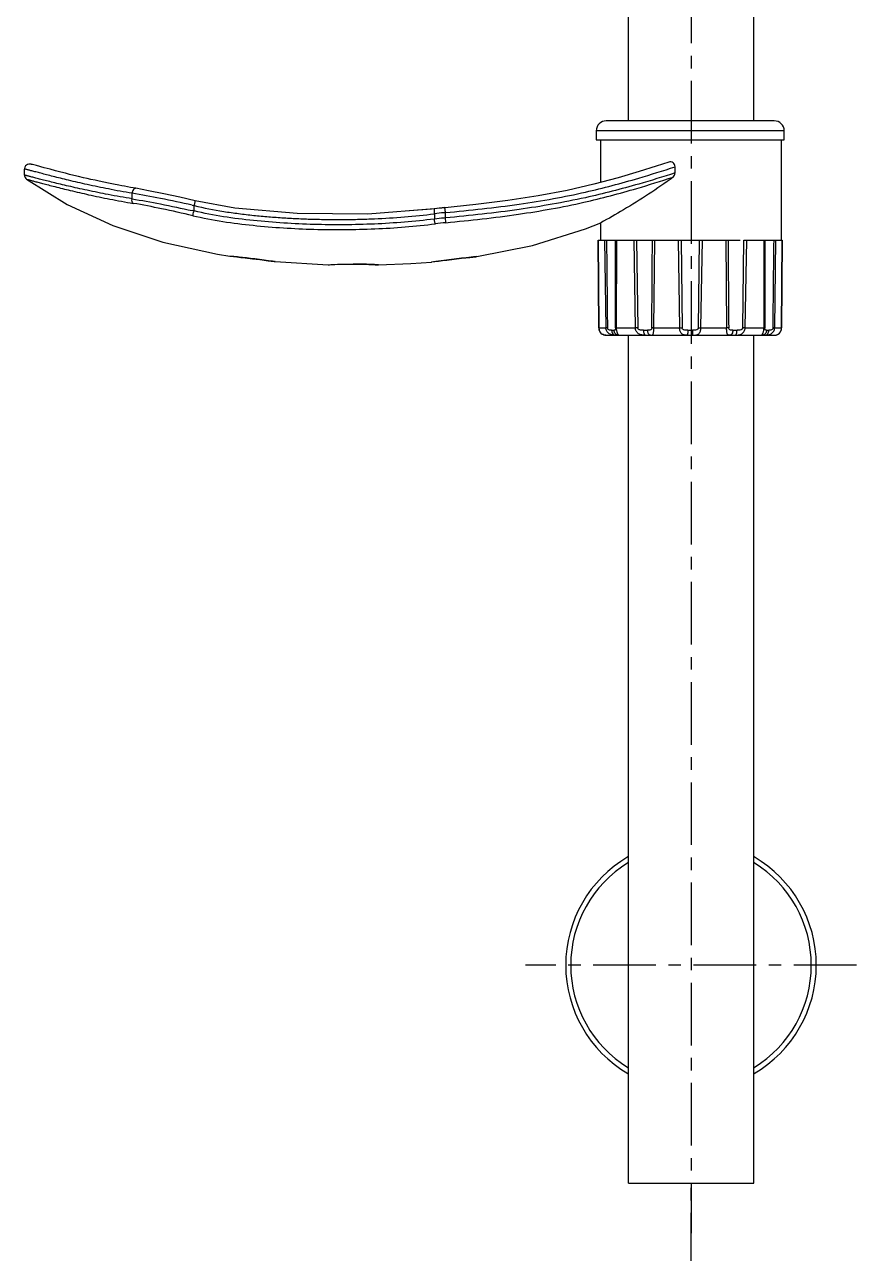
# Model space of a CAD drawing. Extents: x 0 to 1354, y 0 to 992.
# Drawn here: x 594.1 to 760.1, y 250.8 to 496.1 of the extents above; entities that cross this region are included whole.
import ezdxf

# ---------------------------------------------------------------- set-up
doc = ezdxf.new("R2010")
doc.units = 0
doc.header["$LTSCALE"] = 10
doc.header["$MEASUREMENT"] = 0
doc.linetypes.add('CENTER', pattern=[2, 1.25, -0.25, 0.25, -0.25])
doc.layers.get('0').update_dxf_attribs({"linetype": 'CONTINUOUS'})

msp = doc.modelspace()

# ---------------------------------------------------------------- linework, layer by layer
at = {"color": 1, "linetype": 'CENTER'}
for p, q in [((727.1, 924.84), (727.1, 254.84)), ((760.1, 308.34), (694.1, 308.34)), ((727.1, 186.39), (727.1, 263.93))]:
    msp.add_line(p, q, dxfattribs=at)
at = {"color": 7, "linetype": 'Continuous'}
for p, q in [((714.6, 476.87), (714.6, 559.72)), ((739.6, 476.87), (739.6, 559.72)), ((743.7, 476.87), (710.2, 476.87)), ((708.2, 474.87), (708.2, 473.07)), ((745.7, 473.07), (745.7, 474.87)), ((708.2, 473.07), (745.7, 473.07)), ((709.1, 464.59), (709.1, 473.07)), ((745.1, 473.07), (745.1, 453.07)), ((594.15, 466.02), (594.15, 467.25)), ((595.45, 468.21), (595.42, 468.22)), ((595.48, 468.2), (595.45, 468.21)), ((595.55, 468.18), (595.48, 468.2)), ((595.7, 468.14), (595.55, 468.18)), ((596.49, 467.93), (595.7, 468.14)), ((598.07, 467.5), (596.49, 467.93)), ((599.24, 467.19), (598.07, 467.5)), ((600.32, 466.91), (599.24, 467.19)), ((601.37, 466.64), (600.32, 466.91)), ((602.32, 466.39), (601.37, 466.64)), ((603.11, 466.19), (602.32, 466.39)), ((603.97, 465.98), (603.11, 466.19)), ((723.93, 466.46), (723.93, 467.7)), ((604.9, 465.76), (603.97, 465.98)), ((605.91, 465.52), (604.9, 465.76)), ((606.63, 465.35), (605.91, 465.52)), ((607.39, 465.18), (606.63, 465.35)), ((608.2, 465), (607.39, 465.18)), ((609.05, 464.81), (608.2, 465)), ((609.94, 464.62), (609.05, 464.81)), ((610.9, 464.42), (609.94, 464.62)), ((611.9, 464.22), (610.9, 464.42)), ((612.97, 464.01), (611.9, 464.22)), ((675.33, 459.25), (670.09, 458.85)), ((675.95, 459.32), (675.33, 459.25)), ((709.1, 453.07), (709.1, 456.53)), ((708.6, 453.07), (736.93, 453.07)), ((708.6, 453.07), (708.72, 435.56)), ((708.73, 435.56), (708.6, 453.07)), ((709.86, 453.07), (710.1, 435.56)), ((712.24, 435.56), (712.27, 453.07)), ((715.69, 453.07), (715.98, 435.56)), ((716.25, 453.07), (716.47, 435.57)), ((719.69, 435.56), (719.86, 453.07)), ((724.54, 453.07), (724.8, 435.56)), ((725.12, 453.07), (725.33, 435.57)), ((728.57, 435.57), (728.77, 453.07)), ((729.09, 435.56), (729.36, 453.07)), ((734.03, 453.07), (734.2, 435.56)), ((737.42, 435.57), (737.65, 453.07)), ((737.65, 453.07), (745.3, 453.07)), ((737.91, 435.56), (738.21, 453.07)), ((741.63, 453.07), (741.66, 435.56)), ((743.8, 435.56), (744.04, 453.07)), ((745.29, 453.07), (745.17, 435.56)), ((745.18, 435.56), (745.3, 453.07)), ((635.07, 449.86), (635.12, 449.85)), ((637.26, 449.62), (638.14, 449.52)), ((638.13, 449.52), (639.61, 449.35)), ((639.61, 449.35), (641.09, 449.16)), ((641.07, 449.17), (641.96, 449.05)), ((641.94, 449.05), (642.76, 448.95)), ((642.75, 448.95), (643.91, 448.79)), ((677.49, 448.98), (678.36, 449.09)), ((678.36, 449.09), (679.84, 449.27)), ((682.98, 449.62), (684.15, 449.74)), ((643.91, 448.79), (644.09, 448.76)), ((644.09, 448.76), (644.13, 448.76)), ((644.13, 448.76), (654.7, 448.15)), ((654.7, 448.15), (654.78, 448.15)), ((664.08, 448.16), (664.67, 448.12)), ((664.67, 448.12), (664.75, 448.12)), ((708.72, 435.56), (708.73, 435.36)), ((708.73, 435.36), (708.8, 435.06)), ((708.8, 435.06), (708.93, 434.77)), ((709.38, 434.29), (709.68, 434.15)), ((709.68, 434.15), (709.96, 434.08)), ((744.96, 434.77), (745.09, 435.06)), ((745.09, 435.06), (745.16, 435.36)), ((745.16, 435.36), (745.18, 435.56)), ((709.96, 434.08), (710.11, 434.07)), ((710.11, 434.07), (743.79, 434.07)), ((714.6, 264.84), (714.6, 434.07)), ((739.6, 264.84), (739.6, 434.07)), ((714.6, 264.84), (739.6, 264.84))]:
    msp.add_line(p, q, dxfattribs=at)
at = {"color": 9, "linetype": 'Continuous'}
for p, q in [((745.7, 474.87), (708.2, 474.87)), ((615.58, 461.3), (615.58, 462.41)), ((627.57, 460.03), (627.95, 459.95)), ((627.95, 458.88), (627.57, 458.96)), ((627.95, 458.88), (627.95, 459.95)), ((675.9, 458.31), (675.9, 457.26)), ((678.11, 457.49), (678.11, 458.54)), ((635.12, 449.85), (635.08, 449.86)), ((639.61, 449.35), (639.61, 449.35)), ((679.84, 449.27), (679.84, 449.27)), ((684.38, 449.77), (684.23, 449.75)), ((643.91, 448.79), (643.87, 448.79)), ((644.13, 448.76), (644.09, 448.76)), ((654.7, 448.15), (654.99, 448.16)), ((659.72, 448.27), (659.72, 448.27)), ((664.75, 448.12), (664.5, 448.14)), ((675.32, 448.69), (675.36, 448.7)), ((708.73, 435.56), (708.72, 435.56)), ((708.73, 435.56), (710.1, 435.56)), ((711.27, 435.07), (711.75, 435.07)), ((712.24, 435.56), (715.98, 435.56)), ((716.47, 435.57), (715.98, 435.56)), ((717.62, 435.07), (718.45, 435.07)), ((719.69, 435.56), (724.8, 435.56)), ((726.47, 435.07), (727.43, 435.07)), ((729.09, 435.56), (734.2, 435.56)), ((735.44, 435.07), (736.28, 435.07)), ((737.91, 435.56), (737.42, 435.57)), ((737.91, 435.56), (741.66, 435.56)), ((742.15, 435.07), (742.63, 435.07)), ((743.8, 435.56), (745.17, 435.56)), ((745.18, 435.56), (745.17, 435.56))]:
    msp.add_line(p, q, dxfattribs=at)
at = {"color": 7, "linetype": 'Continuous'}
for points in [[(722.65, 468.64), (720.15, 467.82), (716.73, 466.74), (712.55, 465.5), (707.71, 464.22), (702.36, 462.99), (696.61, 461.91), (690.54, 460.98), (684.2, 460.19)], [(595.42, 468.22), (595.4, 468.22), (595.39, 468.22), (595.37, 468.23), (595.35, 468.23), (595.31, 468.24), (595.26, 468.25), (595.16, 468.25), (594.97, 468.24), (594.76, 468.18), (594.55, 468.05), (594.36, 467.87), (594.22, 467.64), (594.15, 467.36), (594.15, 467.25)], [(594.15, 466.02), (594.16, 465.86), (594.24, 465.59), (594.38, 465.37), (594.55, 465.22), (594.57, 465.2)], [(594.56, 465.2), (602.67, 460.16), (611.78, 455.97), (621.72, 452.68), (632.62, 450.26), (635.08, 449.86)], [(616.34, 463.4), (615.29, 463.58), (614.69, 463.69), (614.1, 463.8), (613.52, 463.9), (612.97, 464.01)], [(628.16, 460.92), (625.11, 461.62), (621.9, 462.32), (618.88, 462.93), (616.34, 463.4)], [(675.89, 459.3), (662.65, 458.27), (648.51, 458.36), (636.06, 459.47), (628.16, 460.92)], [(684.2, 460.19), (677.37, 459.47), (676.49, 459.38), (675.89, 459.3)], [(677.99, 459.54), (676.83, 459.42), (675.95, 459.32)], [(684.37, 449.77), (695.45, 451.99), (706.06, 455.32), (709.1, 456.53)], [(635.12, 449.85), (636.46, 449.71), (637.26, 449.62)], [(675.36, 448.7), (676.01, 448.78), (676.69, 448.87), (677.5, 448.98)], [(679.84, 449.27), (681.3, 449.43), (682.17, 449.53), (682.98, 449.62)], [(654.78, 448.15), (655.36, 448.18), (655.93, 448.2), (656.62, 448.23), (657.41, 448.25), (658.28, 448.27), (659.17, 448.27), (659.72, 448.27)], [(659.72, 448.27), (660.26, 448.27), (661.15, 448.26), (662.02, 448.24), (662.82, 448.21), (663.51, 448.19), (664.08, 448.16)], [(664.75, 448.12), (671.2, 448.39), (675.32, 448.69)], [(708.93, 434.77), (709.13, 434.51), (709.39, 434.29)], [(709.67, 434.15), (709.94, 434.08), (710.1, 434.07)], [(743.79, 434.07), (743.95, 434.08), (744.22, 434.15)], [(743.8, 434.07), (743.94, 434.08), (744.22, 434.15), (744.51, 434.29)], [(744.51, 434.29), (744.77, 434.51), (744.96, 434.77)]]:
    msp.add_lwpolyline(points, dxfattribs=at)
for centre, radius, start, end in [((710.2, 474.87), 2, 90, 180), ((743.7, 474.87), 2, 0, 90), ((727.1, 308.34), 25, 120.1976, 239.8024), ((727.1, 308.34), 25, 300.1976, 59.8024)]:
    msp.add_arc(centre, radius, start, end, dxfattribs=at)
at = {"color": 9, "linetype": 'Continuous'}
for centre, radius, start, end in [((686.13, 371.64), 87.28, 95.4716, 96.7308), ((686.09, 370.4), 87.46, 95.4368, 96.6933), ((685.77, 378.9), 78.01, 95.5815, 97.1216), ((686.43, 373.96), 84.99, 95.62, 95.8227), ((686.3, 368.07), 89.8, 95.2347, 95.4264), ((709.59, 196.76), 254.26, 96.7184, 97.6586), ((710.35, 435.57), 1.62, 180.4654, 191.8446), ((722.84, 568.67), 133.13, 270.8459, 271.0705), ((731.15, 574.58), 139.03, 268.9341, 269.1491), ((743.78, 435.37), 1.3, 284.2539, 291.7148), ((743.77, 435.39), 1.33, 291.7188, 296.6563), ((743.75, 435.43), 1.37, 296.6558, 306.3075), ((743.74, 435.44), 1.38, 306.2979, 309.8371), ((743.71, 435.48), 1.43, 309.8565, 320.7612), ((743.68, 435.51), 1.47, 320.7044, 322.6838), ((743.64, 435.54), 1.52, 322.7054, 334.0303), ((743.63, 435.54), 1.53, 333.9958, 334.9374), ((743.59, 435.56), 1.58, 334.9678, 347.6322), ((743.55, 435.57), 1.62, 347.9852, 359.5306), ((743.58, 435.56), 1.59, 347.5957, 347.9638), ((710.11, 435.34), 1.27, 269.8725, 270.0004), ((743.78, 435.36), 1.29, 270.045, 278.6833), ((743.79, 435.35), 1.27, 278.6478, 284.2629), ((727.1, 308.34), 24, 121.6002, 238.3998), ((727.1, 308.34), 24, 301.6002, 58.3998)]:
    msp.add_arc(centre, radius, start, end, dxfattribs=at)
at = {"color": 7, "linetype": 'Continuous'}
for points, knots in [([(723.93, 467.7), (723.93, 467.86), (723.85, 468.17), (723.54, 468.54), (723.11, 468.72), (722.79, 468.69), (722.65, 468.64)], [0, 0, 0, 0, 0.25331, 0.504759, 0.753416, 1, 1, 1, 1]), ([(723.51, 465.63), (723.64, 465.73), (723.85, 465.98), (723.93, 466.3), (723.93, 466.46)], [0, 0, 0, 0, 0.498382, 1, 1, 1, 1]), ([(723.51, 465.63), (720.33, 463.28), (715.57, 460.16), (710.62, 457.35), (709.1, 456.53)], [0, 0, 0, 0, 0.695186, 1, 1, 1, 1])]:
    msp.add_open_spline(points, degree=3, knots=knots, dxfattribs=at)
at = {"color": 9, "linetype": 'Continuous'}
for points, knots in [([(615.58, 462.41), (614, 462.67), (611.01, 463.22), (606.79, 464.1), (603.62, 464.83), (601.36, 465.38), (599.89, 465.75), (598.58, 466.09), (597.44, 466.39), (596.46, 466.64), (595.75, 466.83), (595.27, 466.96), (594.98, 467.04), (594.73, 467.1), (594.53, 467.16), (594.37, 467.2), (594.26, 467.23), (594.2, 467.24), (594.17, 467.25), (594.16, 467.25), (594.15, 467.25), (594.15, 467.25)], [0, 0, 0, 0, 0.218405, 0.415005, 0.587131, 0.663182, 0.732174, 0.793822, 0.847791, 0.893843, 0.931834, 0.947764, 0.961614, 0.973354, 0.982967, 0.990442, 0.995773, 0.997633, 0.998954, 0.99974, 1, 1, 1, 1]), ([(615.58, 461.3), (614, 461.57), (611, 462.09), (607.39, 462.83), (604.75, 463.41), (602.98, 463.82), (601.36, 464.2), (599.89, 464.56), (598.58, 464.88), (597.43, 465.17), (596.46, 465.43), (595.75, 465.61), (595.27, 465.73), (594.98, 465.81), (594.73, 465.87), (594.52, 465.92), (594.38, 465.96), (594.29, 465.98), (594.24, 465.99), (594.2, 466), (594.17, 466.01), (594.16, 466.01), (594.15, 466.02), (594.15, 466.02)], [0, 0, 0, 0, 0.218591, 0.415309, 0.504613, 0.587448, 0.663488, 0.732423, 0.793994, 0.847951, 0.894036, 0.931996, 0.947869, 0.961656, 0.973346, 0.982929, 0.990394, 0.99333, 0.995734, 0.997603, 0.998938, 0.999737, 1, 1, 1, 1]), ([(678.11, 458.54), (683.01, 459.02), (690.23, 459.79), (699.52, 461.28), (707.51, 462.9), (715.6, 465.05), (721.52, 466.92), (723.93, 467.7)], [0, 0, 0, 0, 0.315726, 0.464356, 0.602717, 0.837817, 1, 1, 1, 1]), ([(723.93, 466.46), (721.52, 465.7), (715.6, 463.87), (705.26, 461.2), (692.37, 458.95), (683.01, 457.96), (678.11, 457.49)], [0, 0, 0, 0, 0.162008, 0.397066, 0.684117, 1, 1, 1, 1]), ([(594.56, 465.2), (594.56, 465.21), (594.62, 465.19), (594.65, 465.18), (594.78, 465.15), (594.92, 465.11), (595.13, 465.06), (595.48, 464.96), (596.04, 464.81), (596.84, 464.6), (597.8, 464.35), (598.94, 464.06), (600.77, 463.59), (603.45, 462.92), (607.1, 462.08), (611.29, 461.2), (614.26, 460.66), (615.83, 460.4)], [0, 0, 0, 0, 0.000833, 0.003868, 0.00909, 0.016477, 0.026009, 0.037665, 0.067255, 0.105059, 0.150908, 0.204667, 0.266173, 0.411437, 0.584037, 0.781205, 1, 1, 1, 1]), ([(678.19, 456.54), (683.02, 457.01), (692.26, 458.01), (705.01, 460.28), (715.25, 463), (721.11, 464.85), (723.51, 465.63)], [0, 0, 0, 0, 0.314678, 0.601464, 0.837051, 1, 1, 1, 1]), ([(615.83, 460.4), (615.72, 460.49), (615.57, 460.8), (615.56, 461.12), (615.58, 461.3)], [0, 0, 0, 0, 0.43532, 1, 1, 1, 1]), ([(616.34, 463.4), (616.26, 463.41), (616.06, 463.37), (615.82, 463.13), (615.65, 462.8), (615.59, 462.54), (615.58, 462.41)], [0, 0, 0, 0, 0.182965, 0.425195, 0.715557, 1, 1, 1, 1]), ([(627.57, 460.03), (625.47, 460.5), (621.49, 461.34), (617.48, 462.1), (615.58, 462.41)], [0, 0, 0, 0, 0.526238, 1, 1, 1, 1]), ([(615.58, 461.3), (617.48, 461), (621.49, 460.26), (625.47, 459.42), (627.57, 458.96)], [0, 0, 0, 0, 0.473733, 1, 1, 1, 1]), ([(627.71, 457.94), (625.64, 458.42), (621.69, 459.29), (617.73, 460.08), (615.83, 460.4)], [0, 0, 0, 0, 0.525651, 1, 1, 1, 1]), ([(627.71, 457.94), (627.75, 458.06), (627.82, 458.37), (627.9, 458.68), (627.95, 458.88)], [0, 0, 0, 0, 0.373454, 1, 1, 1, 1]), ([(628.16, 460.92), (628.16, 460.92), (628.16, 460.91), (628.16, 460.9), (628.15, 460.87), (628.14, 460.83), (628.13, 460.74), (628.1, 460.61), (628.07, 460.46), (628.01, 460.24), (627.97, 460.06), (627.95, 459.95)], [0, 0, 0, 0, 0.004561, 0.018127, 0.041367, 0.074288, 0.169011, 0.300924, 0.461402, 0.638718, 1, 1, 1, 1]), ([(627.95, 459.95), (629.9, 459.48), (632.87, 458.9), (636.85, 458.35), (639.85, 457.99), (642.85, 457.73), (645.86, 457.49), (648.87, 457.34), (651.88, 457.23), (654.9, 457.17), (657.91, 457.17), (660.93, 457.21), (666.93, 457.42), (671.93, 457.81), (675.9, 458.31)], [0, 0, 0, 0, 0.125243, 0.187806, 0.250351, 0.312917, 0.37551, 0.438115, 0.500719, 0.563309, 0.62587, 0.68838, 0.750832, 1, 1, 1, 1]), ([(675.9, 457.26), (671.93, 456.76), (663.92, 456.13), (653.88, 456.05), (645.84, 456.43), (639.82, 456.92), (633.83, 457.66), (629.89, 458.42), (627.95, 458.88)], [0, 0, 0, 0, 0.249233, 0.49929, 0.624759, 0.750384, 0.875495, 1, 1, 1, 1]), ([(675.89, 459.3), (675.88, 459.3), (675.87, 459.27), (675.85, 459.18), (675.84, 458.97), (675.86, 458.67), (675.89, 458.44), (675.9, 458.31)], [0, 0, 0, 0, 0.029464, 0.089216, 0.304596, 0.6235, 1, 1, 1, 1]), ([(678.11, 458.54), (678.09, 458.67), (678.08, 458.85), (678.05, 459.08), (678.03, 459.24), (678.02, 459.37), (678.01, 459.45), (678, 459.5), (678, 459.52), (677.99, 459.53), (677.99, 459.54), (677.99, 459.54)], [0, 0, 0, 0, 0.369659, 0.548304, 0.707928, 0.83765, 0.929245, 0.960634, 0.98268, 0.9956, 1, 1, 1, 1]), ([(627.71, 457.94), (629.69, 457.48), (633.68, 456.72), (639.72, 455.97), (645.79, 455.47), (653.89, 455.1), (664.02, 455.17), (672.1, 455.81), (676.1, 456.31)], [0, 0, 0, 0, 0.125252, 0.250362, 0.375522, 0.500735, 0.750814, 1, 1, 1, 1]), ([(676.1, 456.31), (676.08, 456.35), (676.04, 456.47), (675.97, 456.79), (675.93, 457.06), (675.9, 457.26)], [0, 0, 0, 0, 0.144518, 0.382273, 1, 1, 1, 1]), ([(678.19, 456.54), (678.18, 456.66), (678.15, 456.98), (678.13, 457.29), (678.11, 457.49)], [0, 0, 0, 0, 0.377816, 1, 1, 1, 1]), ([(639.61, 449.35), (639.07, 449.41), (637.61, 449.59), (636.15, 449.75), (635.23, 449.84)], [0, 0, 0, 0, 0.370415, 1, 1, 1, 1]), ([(643.87, 448.79), (643.68, 448.82), (642.26, 449.02), (640.84, 449.2), (639.61, 449.35)], [0, 0, 0, 0, 0.135563, 1, 1, 1, 1]), ([(684.23, 449.75), (684.06, 449.73), (682.6, 449.58), (681.14, 449.42), (679.84, 449.27)], [0, 0, 0, 0, 0.114159, 1, 1, 1, 1]), ([(654.99, 448.16), (655.17, 448.17), (656.75, 448.25), (658.33, 448.28), (659.72, 448.27)], [0, 0, 0, 0, 0.118985, 1, 1, 1, 1]), ([(664.5, 448.14), (664.32, 448.15), (662.73, 448.23), (661.13, 448.27), (659.72, 448.27)], [0, 0, 0, 0, 0.116339, 1, 1, 1, 1]), ([(710.11, 434.07), (710, 434.07), (709.73, 434.11), (709.33, 434.3), (708.95, 434.68), (708.8, 435.04), (708.76, 435.24)], [0, 0, 0, 0, 0.173675, 0.40765, 0.686549, 1, 1, 1, 1]), ([(710.42, 435.57), (710.39, 435.57), (710.28, 435.56), (710.17, 435.56), (710.1, 435.56)], [0, 0, 0, 0, 0.294052, 1, 1, 1, 1]), ([(712.06, 434.07), (711.85, 434.07), (711.41, 434.1), (710.88, 434.3), (710.5, 434.59), (710.28, 434.87), (710.13, 435.2), (710.1, 435.44), (710.1, 435.56)], [0, 0, 0, 0, 0.230272, 0.480983, 0.609784, 0.739502, 0.869699, 1, 1, 1, 1]), ([(711.27, 435.07), (711.18, 435.07), (711, 435.08), (710.73, 435.14), (710.53, 435.27), (710.44, 435.43), (710.43, 435.52), (710.42, 435.57)], [0, 0, 0, 0, 0.246888, 0.498453, 0.748082, 0.873869, 1, 1, 1, 1]), ([(711.27, 435.07), (711.27, 434.95), (711.3, 434.69), (711.47, 434.36), (711.74, 434.13), (711.96, 434.07), (712.06, 434.07)], [0, 0, 0, 0, 0.264346, 0.536191, 0.785218, 1, 1, 1, 1]), ([(712.05, 435.57), (712.04, 435.48), (712.04, 435.37), (712.02, 435.23), (711.99, 435.16), (711.95, 435.11), (711.89, 435.08), (711.82, 435.07), (711.77, 435.07), (711.75, 435.07)], [0, 0, 0, 0, 0.370723, 0.510317, 0.617979, 0.704777, 0.789181, 0.885549, 1, 1, 1, 1]), ([(712.67, 434.07), (712.55, 434.07), (712.37, 434.11), (712.16, 434.23), (711.96, 434.4), (711.79, 434.69), (711.75, 434.95), (711.75, 435.07)], [0, 0, 0, 0, 0.230413, 0.356481, 0.487111, 0.751012, 1, 1, 1, 1]), ([(712.24, 435.56), (712.19, 435.56), (712.13, 435.56), (712.06, 435.56), (712.05, 435.57)], [0, 0, 0, 0, 0.688794, 1, 1, 1, 1]), ([(712.67, 434.07), (712.67, 434.07), (712.68, 434.07), (712.68, 434.08), (712.67, 434.09), (712.66, 434.11), (712.64, 434.13), (712.6, 434.17), (712.57, 434.23), (712.52, 434.3), (712.48, 434.38), (712.43, 434.49), (712.37, 434.65), (712.3, 434.89), (712.25, 435.21), (712.24, 435.44), (712.24, 435.56)], [0, 0, 0, 0, 0.008186, 0.01388, 0.019835, 0.028092, 0.051562, 0.084321, 0.126391, 0.177803, 0.23854, 0.308473, 0.387306, 0.569275, 0.777301, 1, 1, 1, 1]), ([(718.01, 434.07), (717.77, 434.07), (717.41, 434.09), (716.95, 434.21), (716.64, 434.37), (716.37, 434.59), (716.15, 434.87), (716.02, 435.2), (715.98, 435.44), (715.98, 435.56)], [0, 0, 0, 0, 0.25315, 0.377672, 0.500859, 0.623835, 0.747712, 0.87327, 1, 1, 1, 1]), ([(717.62, 435.07), (717.48, 435.07), (717.23, 435.08), (716.93, 435.12), (716.71, 435.21), (716.58, 435.31), (716.5, 435.43), (716.47, 435.52), (716.47, 435.57)], [0, 0, 0, 0, 0.287156, 0.554607, 0.677972, 0.792342, 0.898843, 1, 1, 1, 1]), ([(717.62, 435.07), (717.62, 434.95), (717.63, 434.71), (717.7, 434.43), (717.78, 434.24), (717.85, 434.14), (717.93, 434.09), (717.98, 434.07), (718.01, 434.07)], [0, 0, 0, 0, 0.322813, 0.628964, 0.75485, 0.856822, 0.93586, 1, 1, 1, 1]), ([(719.28, 435.57), (719.28, 435.48), (719.25, 435.35), (719.13, 435.22), (718.99, 435.12), (718.75, 435.07), (718.56, 435.07), (718.45, 435.07)], [0, 0, 0, 0, 0.239594, 0.351326, 0.46319, 0.707888, 1, 1, 1, 1]), ([(719.05, 434.07), (718.97, 434.07), (718.85, 434.12), (718.71, 434.24), (718.58, 434.42), (718.48, 434.7), (718.45, 434.95), (718.45, 435.07)], [0, 0, 0, 0, 0.182603, 0.294575, 0.42154, 0.708388, 1, 1, 1, 1]), ([(719.05, 434.07), (719.11, 434.07), (719.23, 434.07), (719.39, 434.12), (719.51, 434.23), (719.58, 434.39), (719.63, 434.62), (719.67, 434.89), (719.69, 435.21), (719.69, 435.44), (719.69, 435.56)], [0, 0, 0, 0, 0.102311, 0.183943, 0.262067, 0.356486, 0.478751, 0.631024, 0.808297, 1, 1, 1, 1]), ([(719.69, 435.56), (719.65, 435.56), (719.51, 435.56), (719.37, 435.56), (719.28, 435.57)], [0, 0, 0, 0, 0.301626, 1, 1, 1, 1]), ([(726.34, 434.07), (726.24, 434.07), (726.04, 434.08), (725.74, 434.12), (725.48, 434.21), (725.25, 434.37), (725.06, 434.6), (724.91, 434.88), (724.83, 435.21), (724.81, 435.44), (724.8, 435.56)], [0, 0, 0, 0, 0.128781, 0.247486, 0.359487, 0.471034, 0.588709, 0.716523, 0.854948, 1, 1, 1, 1]), ([(726.47, 435.07), (726.33, 435.07), (726.07, 435.07), (725.76, 435.12), (725.55, 435.21), (725.43, 435.31), (725.35, 435.43), (725.33, 435.52), (725.33, 435.57)], [0, 0, 0, 0, 0.300708, 0.56643, 0.685501, 0.795521, 0.899389, 1, 1, 1, 1]), ([(726.47, 435.07), (726.47, 434.95), (726.46, 434.71), (726.44, 434.43), (726.41, 434.25), (726.39, 434.15), (726.38, 434.1), (726.35, 434.07), (726.34, 434.07)], [0, 0, 0, 0, 0.360829, 0.6941, 0.822479, 0.916143, 0.972921, 1, 1, 1, 1]), ([(728.57, 435.57), (728.57, 435.52), (728.55, 435.43), (728.46, 435.31), (728.34, 435.21), (728.14, 435.12), (727.82, 435.07), (727.57, 435.07), (727.43, 435.07)], [0, 0, 0, 0, 0.100614, 0.204486, 0.314512, 0.433587, 0.69932, 1, 1, 1, 1]), ([(727.55, 434.07), (727.54, 434.07), (727.52, 434.1), (727.5, 434.15), (727.48, 434.25), (727.45, 434.43), (727.43, 434.71), (727.43, 434.95), (727.43, 435.07)], [0, 0, 0, 0, 0.02708, 0.083857, 0.177521, 0.3059, 0.639171, 1, 1, 1, 1]), ([(727.55, 434.07), (727.65, 434.07), (727.86, 434.08), (728.15, 434.12), (728.41, 434.21), (728.73, 434.43), (729.02, 434.89), (729.09, 435.33), (729.09, 435.56)], [0, 0, 0, 0, 0.129258, 0.248187, 0.360618, 0.472574, 0.716975, 1, 1, 1, 1]), ([(734.62, 435.57), (734.59, 435.57), (734.45, 435.56), (734.31, 435.56), (734.2, 435.56)], [0, 0, 0, 0, 0.195005, 1, 1, 1, 1]), ([(734.84, 434.07), (734.78, 434.07), (734.67, 434.07), (734.51, 434.12), (734.39, 434.23), (734.31, 434.39), (734.26, 434.62), (734.23, 434.89), (734.21, 435.21), (734.2, 435.44), (734.2, 435.56)], [0, 0, 0, 0, 0.102178, 0.183983, 0.262026, 0.35636, 0.478585, 0.630877, 0.808262, 1, 1, 1, 1]), ([(735.44, 435.07), (735.34, 435.07), (735.14, 435.07), (734.9, 435.12), (734.76, 435.22), (734.65, 435.35), (734.62, 435.48), (734.62, 435.57)], [0, 0, 0, 0, 0.292138, 0.536826, 0.648685, 0.760414, 1, 1, 1, 1]), ([(735.44, 435.07), (735.44, 434.95), (735.42, 434.7), (735.31, 434.42), (735.18, 434.24), (735.05, 434.12), (734.92, 434.07), (734.84, 434.07)], [0, 0, 0, 0, 0.291612, 0.57846, 0.705425, 0.817397, 1, 1, 1, 1]), ([(735.89, 434.07), (736.13, 434.07), (736.6, 434.09), (737.27, 434.33), (737.78, 434.85), (737.91, 435.32), (737.91, 435.56)], [0, 0, 0, 0, 0.254442, 0.502431, 0.748646, 1, 1, 1, 1]), ([(735.89, 434.07), (735.91, 434.07), (735.97, 434.09), (736.04, 434.14), (736.11, 434.24), (736.2, 434.43), (736.26, 434.71), (736.28, 434.95), (736.28, 435.07)], [0, 0, 0, 0, 0.06414, 0.143178, 0.24515, 0.371036, 0.677187, 1, 1, 1, 1]), ([(737.42, 435.57), (737.42, 435.52), (737.4, 435.43), (737.31, 435.31), (737.18, 435.21), (736.97, 435.12), (736.66, 435.08), (736.41, 435.07), (736.28, 435.07)], [0, 0, 0, 0, 0.101161, 0.207666, 0.322041, 0.44541, 0.71287, 1, 1, 1, 1]), ([(741.23, 434.07), (741.22, 434.07), (741.21, 434.07), (741.22, 434.09), (741.23, 434.1), (741.26, 434.13), (741.29, 434.17), (741.33, 434.23), (741.37, 434.3), (741.42, 434.38), (741.46, 434.49), (741.52, 434.65), (741.59, 434.89), (741.64, 435.21), (741.66, 435.44), (741.66, 435.56)], [0, 0, 0, 0, 0.008183, 0.0139, 0.028068, 0.051394, 0.084043, 0.126213, 0.177762, 0.238503, 0.30831, 0.387003, 0.569069, 0.777245, 1, 1, 1, 1]), ([(742.15, 435.07), (742.15, 434.95), (742.1, 434.69), (741.93, 434.4), (741.74, 434.23), (741.52, 434.11), (741.34, 434.07), (741.23, 434.07)], [0, 0, 0, 0, 0.248988, 0.512889, 0.643519, 0.769587, 1, 1, 1, 1]), ([(741.85, 435.57), (741.83, 435.56), (741.76, 435.56), (741.7, 435.56), (741.66, 435.56)], [0, 0, 0, 0, 0.311206, 1, 1, 1, 1]), ([(741.83, 434.07), (742.04, 434.07), (742.48, 434.1), (743.02, 434.3), (743.39, 434.59), (743.61, 434.87), (743.76, 435.2), (743.8, 435.44), (743.8, 435.56)], [0, 0, 0, 0, 0.230336, 0.481096, 0.609928, 0.739613, 0.869723, 1, 1, 1, 1]), ([(741.83, 434.07), (741.93, 434.07), (742.15, 434.13), (742.42, 434.36), (742.59, 434.69), (742.63, 434.95), (742.63, 435.07)], [0, 0, 0, 0, 0.214782, 0.463809, 0.735654, 1, 1, 1, 1]), ([(742.15, 435.07), (742.12, 435.07), (742.07, 435.07), (742.01, 435.08), (741.95, 435.11), (741.91, 435.16), (741.88, 435.23), (741.85, 435.37), (741.85, 435.48), (741.85, 435.57)], [0, 0, 0, 0, 0.11448, 0.210838, 0.295236, 0.382035, 0.489697, 0.629288, 1, 1, 1, 1]), ([(743.47, 435.57), (743.47, 435.52), (743.45, 435.43), (743.36, 435.27), (743.16, 435.14), (742.9, 435.08), (742.72, 435.07), (742.63, 435.07)], [0, 0, 0, 0, 0.126135, 0.251927, 0.501564, 0.753136, 1, 1, 1, 1]), ([(743.8, 435.56), (743.78, 435.56), (743.67, 435.56), (743.56, 435.57), (743.47, 435.57)], [0, 0, 0, 0, 0.195345, 1, 1, 1, 1])]:
    msp.add_open_spline(points, degree=3, knots=knots, dxfattribs=at)
at = {"color": 7, "linetype": 'Continuous'}
for points in [[(710.24, 453.07), (710.3, 447.24), (710.36, 441.4), (710.42, 435.57)], [(712.05, 435.57), (712.05, 441.4), (712.06, 447.24), (712.06, 453.07)], [(719.28, 435.57), (719.32, 441.4), (719.36, 447.24), (719.41, 453.07)], [(734.49, 453.07), (734.53, 447.24), (734.57, 441.4), (734.62, 435.57)], [(741.83, 453.07), (741.84, 447.24), (741.84, 441.4), (741.85, 435.57)], [(743.47, 435.57), (743.53, 441.4), (743.59, 447.24), (743.66, 453.07)]]:
    msp.add_open_spline(points, degree=3, dxfattribs=at)

doc.saveas('drawing.dxf')
